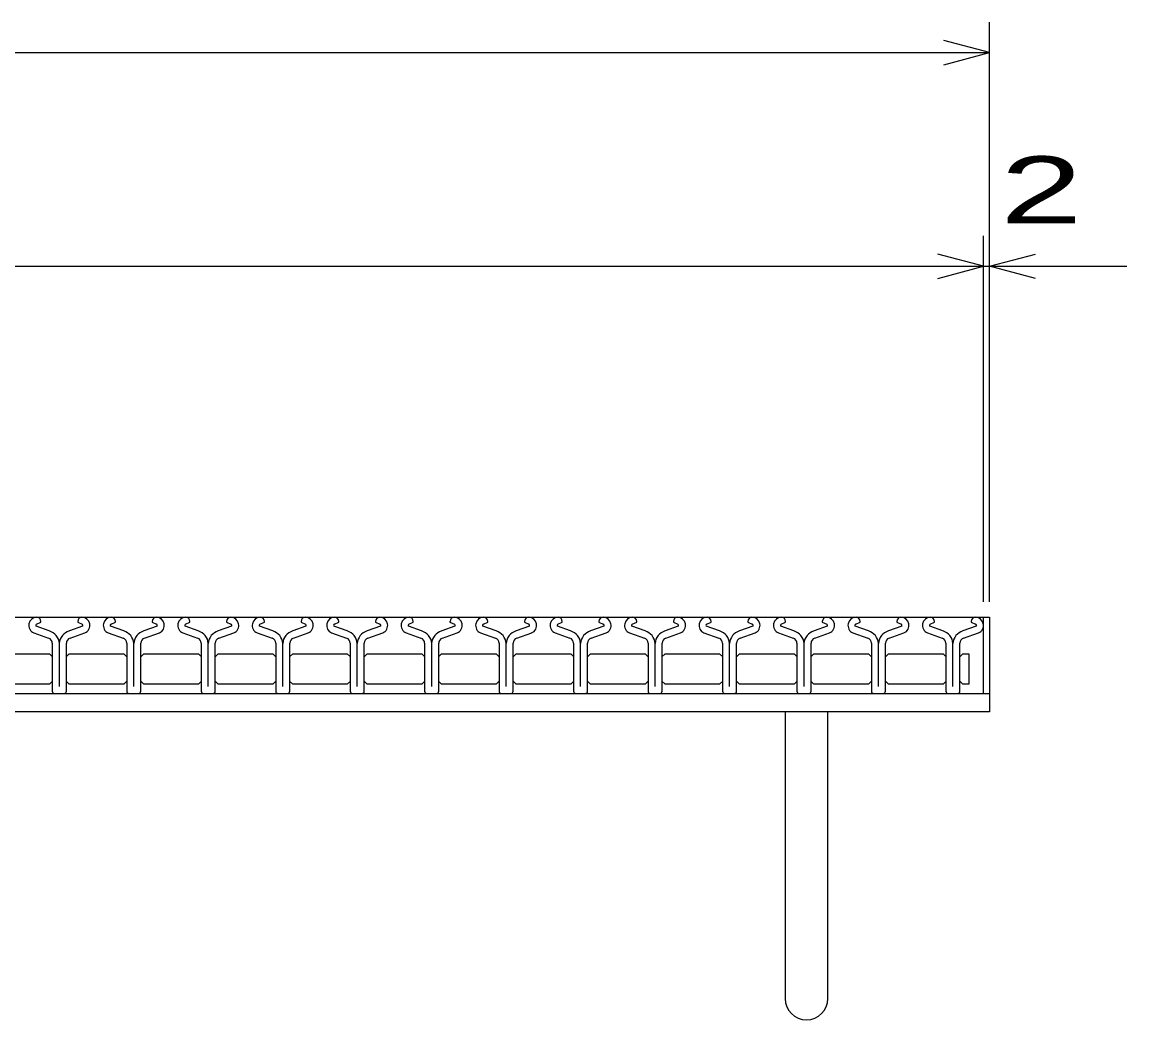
# Model space of a CAD drawing. Units: millimetres, scale not verified. Extents: x -1820 to 1731, y -1282 to 1054.
# Drawn here: x -738 to -376, y -744 to -417 of the extents above; entities that cross this region are included whole.
import ezdxf
from ezdxf.enums import TextEntityAlignment as Align

# ---------------------------------------------------------------- set-up
doc = ezdxf.new("R2010")
doc.units = ezdxf.units.MM
doc.header["$LTSCALE"] = 10
for name, color, linetype, lineweight in [('16', 3, 'Continuous', 25), ('19', 6, 'Continuous', 25), ('22', 2, 'Continuous', 25)]:
    doc.layers.add(name, color=color, linetype=linetype, lineweight=lineweight)
doc.styles.add('ベクトル', font='')
doc.styles.get('ベクトル').set_extended_font_data('ベクトル')

msp = doc.modelspace()

# ---------------------------------------------------------------- linework, layer by layer
at = {"layer": '16'}
for p, q in [((-1419, -612), (-423, -612)), ((-729.1, -616.53), (-733.42, -615.01)), ((-733.26, -614.31), (-731.82, -613.61)), ((-731.82, -613.61), (-731.82, -613.38)), ((-718.2, -615.01), (-722.52, -616.53)), ((-719.8, -613.38), (-719.8, -613.61)), ((-719.8, -613.61), (-718.36, -614.31)), ((-704.7, -616.53), (-709.02, -615.01)), ((-708.86, -614.31), (-707.42, -613.61)), ((-707.42, -613.61), (-707.42, -613.38)), ((-693.8, -615.01), (-698.12, -616.53)), ((-695.4, -613.38), (-695.4, -613.61)), ((-695.4, -613.61), (-693.96, -614.31)), ((-680.3, -616.53), (-684.62, -615.01)), ((-684.46, -614.31), (-683.02, -613.61)), ((-683.02, -613.61), (-683.02, -613.38)), ((-669.4, -615.01), (-673.72, -616.53)), ((-671, -613.38), (-671, -613.61)), ((-671, -613.61), (-669.56, -614.31)), ((-655.9, -616.53), (-660.22, -615.01)), ((-660.06, -614.31), (-658.62, -613.61)), ((-658.62, -613.61), (-658.62, -613.38)), ((-645, -615.01), (-649.32, -616.53)), ((-646.6, -613.38), (-646.6, -613.61)), ((-646.6, -613.61), (-645.16, -614.31)), ((-631.5, -616.53), (-635.82, -615.01)), ((-635.66, -614.31), (-634.22, -613.61)), ((-634.22, -613.61), (-634.22, -613.38)), ((-620.6, -615.01), (-624.92, -616.53)), ((-622.2, -613.38), (-622.2, -613.61)), ((-622.2, -613.61), (-620.76, -614.31)), ((-607.1, -616.53), (-611.42, -615.01)), ((-611.26, -614.31), (-609.82, -613.61)), ((-609.82, -613.61), (-609.82, -613.38)), ((-596.2, -615.01), (-600.52, -616.53)), ((-597.8, -613.38), (-597.8, -613.61)), ((-597.8, -613.61), (-596.36, -614.31)), ((-582.7, -616.53), (-587.02, -615.01)), ((-586.86, -614.31), (-585.42, -613.61)), ((-585.42, -613.61), (-585.42, -613.38)), ((-571.8, -615.01), (-576.12, -616.53)), ((-573.4, -613.38), (-573.4, -613.61)), ((-573.4, -613.61), (-571.96, -614.31)), ((-558.3, -616.53), (-562.62, -615.01)), ((-562.46, -614.31), (-561.02, -613.61)), ((-561.02, -613.61), (-561.02, -613.38)), ((-547.4, -615.01), (-551.72, -616.53)), ((-549, -613.38), (-549, -613.61)), ((-549, -613.61), (-547.56, -614.31)), ((-533.9, -616.53), (-538.22, -615.01)), ((-538.06, -614.31), (-536.62, -613.61)), ((-536.62, -613.61), (-536.62, -613.38)), ((-523, -615.01), (-527.32, -616.53)), ((-524.6, -613.38), (-524.6, -613.61)), ((-524.6, -613.61), (-523.16, -614.31)), ((-509.5, -616.53), (-513.82, -615.01)), ((-513.66, -614.31), (-512.22, -613.61)), ((-512.22, -613.61), (-512.22, -613.38)), ((-498.6, -615.01), (-502.92, -616.53)), ((-500.2, -613.38), (-500.2, -613.61)), ((-500.2, -613.61), (-498.76, -614.31)), ((-485.1, -616.53), (-489.42, -615.01)), ((-489.26, -614.31), (-487.82, -613.61)), ((-487.82, -613.61), (-487.82, -613.38)), ((-474.2, -615.01), (-478.52, -616.53)), ((-475.8, -613.38), (-475.8, -613.61)), ((-475.8, -613.61), (-474.36, -614.31)), ((-460.7, -616.53), (-465.02, -615.01)), ((-464.86, -614.31), (-463.42, -613.61)), ((-463.42, -613.61), (-463.42, -613.38)), ((-449.8, -615.01), (-454.12, -616.53)), ((-451.4, -613.38), (-451.4, -613.61)), ((-451.4, -613.61), (-449.96, -614.31)), ((-436.3, -616.53), (-440.62, -615.01)), ((-440.46, -614.31), (-439.02, -613.61)), ((-439.02, -613.61), (-439.02, -613.38)), ((-425.4, -615.01), (-429.72, -616.53)), ((-427, -613.38), (-427, -613.61)), ((-427, -613.61), (-425.56, -614.31)), ((-423, -637), (-423, -612)), ((-734.18, -617.18), (-729.31, -618.89)), ((-722.31, -618.89), (-717.44, -617.18)), ((-709.78, -617.18), (-704.91, -618.89)), ((-697.91, -618.89), (-693.04, -617.18)), ((-685.38, -617.18), (-680.51, -618.89)), ((-673.51, -618.89), (-668.64, -617.18)), ((-660.98, -617.18), (-656.11, -618.89)), ((-649.11, -618.89), (-644.24, -617.18)), ((-636.58, -617.18), (-631.71, -618.89)), ((-624.71, -618.89), (-619.84, -617.18)), ((-612.18, -617.18), (-607.31, -618.89)), ((-600.31, -618.89), (-595.44, -617.18)), ((-587.78, -617.18), (-582.91, -618.89)), ((-575.91, -618.89), (-571.04, -617.18)), ((-563.38, -617.18), (-558.51, -618.89)), ((-551.51, -618.89), (-546.64, -617.18)), ((-538.98, -617.18), (-534.11, -618.89)), ((-527.11, -618.89), (-522.24, -617.18)), ((-514.58, -617.18), (-509.71, -618.89)), ((-502.71, -618.89), (-497.84, -617.18)), ((-490.18, -617.18), (-485.31, -618.89)), ((-478.31, -618.89), (-473.44, -617.18)), ((-465.78, -617.18), (-460.91, -618.89)), ((-453.91, -618.89), (-449.04, -617.18)), ((-441.38, -617.18), (-436.51, -618.89)), ((-429.51, -618.89), (-424.64, -617.18)), ((-728.11, -620.59), (-728.11, -636.31)), ((-725.8, -634.71), (-725.8, -620.64)), ((-723.51, -636.31), (-723.51, -620.59)), ((-703.71, -620.59), (-703.71, -636.31)), ((-701.4, -634.71), (-701.4, -620.64)), ((-699.11, -636.31), (-699.11, -620.59)), ((-679.31, -620.59), (-679.31, -636.31)), ((-677, -634.71), (-677, -620.64)), ((-674.71, -636.31), (-674.71, -620.59)), ((-654.91, -620.59), (-654.91, -636.31)), ((-652.6, -634.71), (-652.6, -620.64)), ((-650.31, -636.31), (-650.31, -620.59)), ((-630.51, -620.59), (-630.51, -636.31)), ((-628.2, -634.71), (-628.2, -620.64)), ((-625.91, -636.31), (-625.91, -620.59)), ((-606.11, -620.59), (-606.11, -636.31)), ((-603.8, -634.71), (-603.8, -620.64)), ((-601.51, -636.31), (-601.51, -620.59)), ((-581.71, -620.59), (-581.71, -636.31)), ((-579.4, -634.71), (-579.4, -620.64)), ((-577.11, -636.31), (-577.11, -620.59)), ((-557.31, -620.59), (-557.31, -636.31)), ((-555, -634.71), (-555, -620.64)), ((-552.71, -636.31), (-552.71, -620.59)), ((-532.91, -620.59), (-532.91, -636.31)), ((-530.6, -634.71), (-530.6, -620.64)), ((-528.31, -636.31), (-528.31, -620.59)), ((-508.51, -620.59), (-508.51, -636.31)), ((-506.2, -634.71), (-506.2, -620.64)), ((-503.91, -636.31), (-503.91, -620.59)), ((-484.11, -620.59), (-484.11, -636.31)), ((-481.8, -634.71), (-481.8, -620.64)), ((-479.51, -636.31), (-479.51, -620.59)), ((-459.71, -620.59), (-459.71, -636.31)), ((-457.4, -634.71), (-457.4, -620.64)), ((-455.11, -636.31), (-455.11, -620.59)), ((-435.31, -620.59), (-435.31, -636.31)), ((-433, -634.71), (-433, -620.64)), ((-430.71, -636.31), (-430.71, -620.59)), ((-746.95, -624), (-729.05, -624)), ((-729.05, -624), (-728.05, -625)), ((-723.55, -625), (-722.55, -624)), ((-722.55, -624), (-704.65, -624)), ((-704.65, -624), (-703.65, -625)), ((-699.15, -625), (-698.15, -624)), ((-698.15, -624), (-680.25, -624)), ((-680.25, -624), (-679.25, -625)), ((-674.75, -625), (-673.75, -624)), ((-673.75, -624), (-655.85, -624)), ((-655.85, -624), (-654.85, -625)), ((-650.35, -625), (-649.35, -624)), ((-649.35, -624), (-631.45, -624)), ((-631.45, -624), (-630.45, -625)), ((-625.95, -625), (-624.95, -624)), ((-624.95, -624), (-607.05, -624)), ((-607.05, -624), (-606.05, -625)), ((-601.55, -625), (-600.55, -624)), ((-600.55, -624), (-582.65, -624)), ((-582.65, -624), (-581.65, -625)), ((-577.15, -625), (-576.15, -624)), ((-576.15, -624), (-558.25, -624)), ((-558.25, -624), (-557.25, -625)), ((-552.75, -625), (-551.75, -624)), ((-551.75, -624), (-533.85, -624)), ((-533.85, -624), (-532.85, -625)), ((-528.35, -625), (-527.35, -624)), ((-527.35, -624), (-509.45, -624)), ((-509.45, -624), (-508.45, -625)), ((-503.95, -625), (-502.95, -624)), ((-502.95, -624), (-485.05, -624)), ((-485.05, -624), (-484.05, -625)), ((-479.55, -625), (-478.55, -624)), ((-478.55, -624), (-460.65, -624)), ((-460.65, -624), (-459.65, -625)), ((-455.15, -625), (-454.15, -624)), ((-454.15, -624), (-436.25, -624)), ((-436.25, -624), (-435.25, -625)), ((-430.75, -625), (-429.75, -624)), ((-429.75, -624), (-427.75, -624)), ((-427.75, -624), (-427.75, -634)), ((-728.05, -633), (-729.05, -634)), ((-722.55, -634), (-723.55, -633)), ((-703.65, -633), (-704.65, -634)), ((-698.15, -634), (-699.15, -633)), ((-679.25, -633), (-680.25, -634)), ((-673.75, -634), (-674.75, -633)), ((-654.85, -633), (-655.85, -634)), ((-649.35, -634), (-650.35, -633)), ((-630.45, -633), (-631.45, -634)), ((-624.95, -634), (-625.95, -633)), ((-606.05, -633), (-607.05, -634)), ((-600.55, -634), (-601.55, -633)), ((-581.65, -633), (-582.65, -634)), ((-576.15, -634), (-577.15, -633)), ((-557.25, -633), (-558.25, -634)), ((-551.75, -634), (-552.75, -633)), ((-532.85, -633), (-533.85, -634)), ((-527.35, -634), (-528.35, -633)), ((-508.45, -633), (-509.45, -634)), ((-502.95, -634), (-503.95, -633)), ((-484.05, -633), (-485.05, -634)), ((-478.55, -634), (-479.55, -633)), ((-459.65, -633), (-460.65, -634)), ((-454.15, -634), (-455.15, -633)), ((-435.25, -633), (-436.25, -634)), ((-429.75, -634), (-430.75, -633)), ((-1419, -637), (-423, -637)), ((-729.05, -634), (-746.95, -634)), ((-727.41, -637.01), (-724.21, -637.01)), ((-704.65, -634), (-722.55, -634)), ((-703.01, -637.01), (-699.81, -637.01)), ((-680.25, -634), (-698.15, -634)), ((-678.61, -637.01), (-675.41, -637.01)), ((-655.85, -634), (-673.75, -634)), ((-654.21, -637.01), (-651.01, -637.01)), ((-631.45, -634), (-649.35, -634)), ((-629.81, -637.01), (-626.61, -637.01)), ((-607.05, -634), (-624.95, -634)), ((-605.41, -637.01), (-602.21, -637.01)), ((-582.65, -634), (-600.55, -634)), ((-581.01, -637.01), (-577.81, -637.01)), ((-558.25, -634), (-576.15, -634)), ((-556.61, -637.01), (-553.41, -637.01)), ((-533.85, -634), (-551.75, -634)), ((-532.21, -637.01), (-529.01, -637.01)), ((-509.45, -634), (-527.35, -634)), ((-507.81, -637.01), (-504.61, -637.01)), ((-485.05, -634), (-502.95, -634)), ((-483.41, -637.01), (-480.21, -637.01)), ((-460.65, -634), (-478.55, -634)), ((-459.01, -637.01), (-455.81, -637.01)), ((-436.25, -634), (-454.15, -634)), ((-434.61, -637.01), (-431.41, -637.01)), ((-427.75, -634), (-429.75, -634))]:
    msp.add_line(p, q, dxfattribs=at)
for centre, radius, start, end in [((-733.11, -614.7), 2.7, 90.98, 246.68), ((-733.09, -614.72), 0.44, 111.91, 222.33), ((-733.27, -613.45), 1.45, 2.5, 85.55), ((-718.35, -613.45), 1.45, 94.45, 177.5), ((-718.51, -614.7), 2.7, 293.32, 89.02), ((-718.53, -614.72), 0.44, 317.67, 68.09), ((-708.71, -614.7), 2.7, 90.98, 246.68), ((-708.69, -614.72), 0.44, 111.91, 222.33), ((-708.87, -613.45), 1.45, 2.5, 85.55), ((-693.95, -613.45), 1.45, 94.45, 177.5), ((-694.11, -614.7), 2.7, 293.32, 89.02), ((-694.13, -614.72), 0.44, 317.67, 68.09), ((-684.31, -614.7), 2.7, 90.98, 246.68), ((-684.29, -614.72), 0.44, 111.91, 222.33), ((-684.47, -613.45), 1.45, 2.5, 85.55), ((-669.55, -613.45), 1.45, 94.45, 177.5), ((-669.71, -614.7), 2.7, 293.32, 89.02), ((-669.73, -614.72), 0.44, 317.67, 68.09), ((-659.91, -614.7), 2.7, 90.98, 246.68), ((-659.89, -614.72), 0.44, 111.91, 222.33), ((-660.07, -613.45), 1.45, 2.5, 85.55), ((-645.15, -613.45), 1.45, 94.45, 177.5), ((-645.31, -614.7), 2.7, 293.32, 89.02), ((-645.33, -614.72), 0.44, 317.67, 68.09), ((-635.51, -614.7), 2.7, 90.98, 246.68), ((-635.49, -614.72), 0.44, 111.91, 222.33), ((-635.67, -613.45), 1.45, 2.5, 85.55), ((-620.75, -613.45), 1.45, 94.45, 177.5), ((-620.91, -614.7), 2.7, 293.32, 89.02), ((-620.93, -614.72), 0.44, 317.67, 68.09), ((-611.11, -614.7), 2.7, 90.98, 246.68), ((-611.09, -614.72), 0.44, 111.91, 222.33), ((-611.27, -613.45), 1.45, 2.5, 85.55), ((-596.35, -613.45), 1.45, 94.45, 177.5), ((-596.51, -614.7), 2.7, 293.32, 89.02), ((-596.53, -614.72), 0.44, 317.67, 68.09), ((-586.71, -614.7), 2.7, 90.98, 246.68), ((-586.69, -614.72), 0.44, 111.91, 222.33), ((-586.87, -613.45), 1.45, 2.5, 85.55), ((-571.95, -613.45), 1.45, 94.45, 177.5), ((-572.11, -614.7), 2.7, 293.32, 89.02), ((-572.13, -614.72), 0.44, 317.67, 68.09), ((-562.31, -614.7), 2.7, 90.98, 246.68), ((-562.29, -614.72), 0.44, 111.91, 222.33), ((-562.47, -613.45), 1.45, 2.5, 85.55), ((-547.55, -613.45), 1.45, 94.45, 177.5), ((-547.71, -614.7), 2.7, 293.32, 89.02), ((-547.73, -614.72), 0.44, 317.67, 68.09), ((-537.91, -614.7), 2.7, 90.98, 246.68), ((-537.89, -614.72), 0.44, 111.91, 222.33), ((-538.07, -613.45), 1.45, 2.5, 85.55), ((-523.15, -613.45), 1.45, 94.45, 177.5), ((-523.31, -614.7), 2.7, 293.32, 89.02), ((-523.33, -614.72), 0.44, 317.67, 68.09), ((-513.51, -614.7), 2.7, 90.98, 246.68), ((-513.49, -614.72), 0.44, 111.91, 222.33), ((-513.67, -613.45), 1.45, 2.5, 85.55), ((-498.75, -613.45), 1.45, 94.45, 177.5), ((-498.91, -614.7), 2.7, 293.32, 89.02), ((-498.93, -614.72), 0.44, 317.67, 68.09), ((-489.11, -614.7), 2.7, 90.98, 246.68), ((-489.09, -614.72), 0.44, 111.91, 222.33), ((-489.27, -613.45), 1.45, 2.5, 85.55), ((-474.35, -613.45), 1.45, 94.45, 177.5), ((-474.51, -614.7), 2.7, 293.32, 89.02), ((-474.53, -614.72), 0.44, 317.67, 68.09), ((-464.71, -614.7), 2.7, 90.98, 246.68), ((-464.69, -614.72), 0.44, 111.91, 222.33), ((-464.87, -613.45), 1.45, 2.5, 85.55), ((-449.95, -613.45), 1.45, 94.45, 177.5), ((-450.11, -614.7), 2.7, 293.32, 89.02), ((-450.13, -614.72), 0.44, 317.67, 68.09), ((-440.31, -614.7), 2.7, 90.98, 246.68), ((-440.29, -614.72), 0.44, 111.91, 222.33), ((-440.47, -613.45), 1.45, 2.5, 85.55), ((-425.55, -613.45), 1.45, 94.45, 177.5), ((-425.71, -614.7), 2.7, 293.32, 89.02), ((-425.73, -614.72), 0.44, 317.67, 68.09), ((-729.91, -620.59), 1.8, 0, 70.58), ((-730.39, -620.94), 4.6, 3.78, 73.7), ((-721.23, -620.94), 4.6, 106.3, 176.22), ((-721.71, -620.59), 1.8, 109.42, 180), ((-705.51, -620.59), 1.8, 0, 70.58), ((-705.99, -620.94), 4.6, 3.78, 73.7), ((-696.83, -620.94), 4.6, 106.3, 176.22), ((-697.31, -620.59), 1.8, 109.42, 180), ((-681.11, -620.59), 1.8, 0, 70.58), ((-681.59, -620.94), 4.6, 3.78, 73.7), ((-672.43, -620.94), 4.6, 106.3, 176.22), ((-672.91, -620.59), 1.8, 109.42, 180), ((-656.71, -620.59), 1.8, 0, 70.58), ((-657.19, -620.94), 4.6, 3.78, 73.7), ((-648.03, -620.94), 4.6, 106.3, 176.22), ((-648.51, -620.59), 1.8, 109.42, 180), ((-632.31, -620.59), 1.8, 0, 70.58), ((-632.79, -620.94), 4.6, 3.78, 73.7), ((-623.63, -620.94), 4.6, 106.3, 176.22), ((-624.11, -620.59), 1.8, 109.42, 180), ((-607.91, -620.59), 1.8, 0, 70.58), ((-608.39, -620.94), 4.6, 3.78, 73.7), ((-599.23, -620.94), 4.6, 106.3, 176.22), ((-599.71, -620.59), 1.8, 109.42, 180), ((-583.51, -620.59), 1.8, 0, 70.58), ((-583.99, -620.94), 4.6, 3.78, 73.7), ((-574.83, -620.94), 4.6, 106.3, 176.22), ((-575.31, -620.59), 1.8, 109.42, 180), ((-559.11, -620.59), 1.8, 0, 70.58), ((-559.59, -620.94), 4.6, 3.78, 73.7), ((-550.43, -620.94), 4.6, 106.3, 176.22), ((-550.91, -620.59), 1.8, 109.42, 180), ((-534.71, -620.59), 1.8, 0, 70.58), ((-535.19, -620.94), 4.6, 3.78, 73.7), ((-526.03, -620.94), 4.6, 106.3, 176.22), ((-526.51, -620.59), 1.8, 109.42, 180), ((-510.31, -620.59), 1.8, 0, 70.58), ((-510.79, -620.94), 4.6, 3.78, 73.7), ((-501.63, -620.94), 4.6, 106.3, 176.22), ((-502.11, -620.59), 1.8, 109.42, 180), ((-485.91, -620.59), 1.8, 0, 70.58), ((-486.39, -620.94), 4.6, 3.78, 73.7), ((-477.23, -620.94), 4.6, 106.3, 176.22), ((-477.71, -620.59), 1.8, 109.42, 180), ((-461.51, -620.59), 1.8, 0, 70.58), ((-461.99, -620.94), 4.6, 3.78, 73.7), ((-452.83, -620.94), 4.6, 106.3, 176.22), ((-453.31, -620.59), 1.8, 109.42, 180), ((-437.11, -620.59), 1.8, 0, 70.58), ((-437.59, -620.94), 4.6, 3.78, 73.7), ((-428.43, -620.94), 4.6, 106.3, 176.22), ((-428.91, -620.59), 1.8, 109.42, 180), ((-727.41, -636.31), 0.7, 180, 270), ((-724.21, -636.31), 0.7, 270, 0), ((-703.01, -636.31), 0.7, 180, 270), ((-699.81, -636.31), 0.7, 270, 0), ((-678.61, -636.31), 0.7, 180, 270), ((-675.41, -636.31), 0.7, 270, 0), ((-654.21, -636.31), 0.7, 180, 270), ((-651.01, -636.31), 0.7, 270, 0), ((-629.81, -636.31), 0.7, 180, 270), ((-626.61, -636.31), 0.7, 270, 0), ((-605.41, -636.31), 0.7, 180, 270), ((-602.21, -636.31), 0.7, 270, 0), ((-581.01, -636.31), 0.7, 180, 270), ((-577.81, -636.31), 0.7, 270, 0), ((-556.61, -636.31), 0.7, 180, 270), ((-553.41, -636.31), 0.7, 270, 0), ((-532.21, -636.31), 0.7, 180, 270), ((-529.01, -636.31), 0.7, 270, 0), ((-507.81, -636.31), 0.7, 180, 270), ((-504.61, -636.31), 0.7, 270, 0), ((-483.41, -636.31), 0.7, 180, 270), ((-480.21, -636.31), 0.7, 270, 0), ((-459.01, -636.31), 0.7, 180, 270), ((-455.81, -636.31), 0.7, 270, 0), ((-434.61, -636.31), 0.7, 180, 270), ((-431.41, -636.31), 0.7, 270, 0)]:
    msp.add_arc(centre, radius, start, end, dxfattribs=at)
at = {"layer": '19'}
for p, q in [((-423, -612), (-421, -612)), ((-421, -612), (-421, -637)), ((-1421, -637), (-421, -637)), ((-421, -637), (-421, -643)), ((-421, -643), (-1421, -643)), ((-488, -643), (-488, -737)), ((-474, -737), (-474, -643))]:
    msp.add_line(p, q, dxfattribs=at)
msp.add_arc((-481, -737), 7, 180, 0, dxfattribs=at)
at = {"layer": '22', "color": 4}
for p, q in [((-421, -607), (-421, -417)), ((-421, -427), (-436, -423)), ((-1421, -427), (-421, -427)), ((-436, -431), (-421, -427)), ((-423, -607), (-423, -487)), ((-421, -607), (-421, -487)), ((-423, -497), (-438, -493)), ((-421, -497), (-406, -493)), ((-1419, -497), (-423, -497)), ((-438, -501), (-423, -497)), ((-423, -497), (-421, -497)), ((-406, -501), (-421, -497)), ((-421, -497), (-376, -497))]:
    msp.add_line(p, q, dxfattribs=at)

# ---------------------------------------------------------------- texts
at = {"layer": '22', "style": 'ベクトル', "width": 1.65}
msp.add_text(' 2 ', height=21.99, dxfattribs=at).set_placement((-431, -472), align=Align.MIDDLE_LEFT)

doc.saveas('drawing.dxf')
